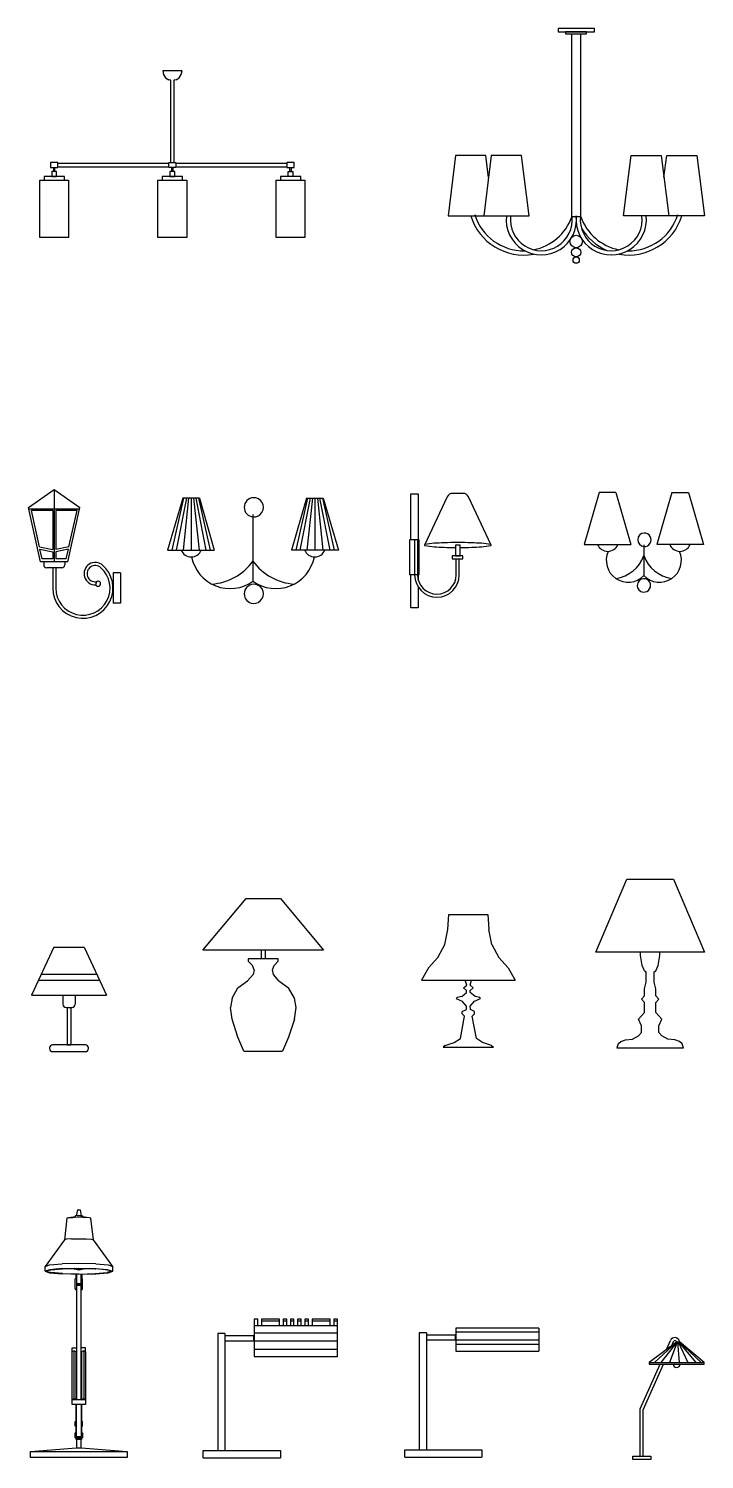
# Model space of a CAD drawing. Header units: millimetres. Extents: x 1752 to 2030, y 10778 to 10975.
# Drawn here: x 1752.2 to 1840.5, y 10778.5 to 10965.2 of the extents above; entities that cross this region are included whole.
import ezdxf

# ---------------------------------------------------------------- set-up
doc = ezdxf.new("R2010")
doc.units = ezdxf.units.MM

# ---------------------------------------------------------------- blocks, each defined once
blk = doc.blocks.new('desk lamp 01')
for p, q in [((84.8, 388.5), (-5.6, 320.6)), ((85.4, 388.6), (11.6, 320.6)), ((86.6, 388.7), (33.2, 320.6)), ((51.6, 363.6), (65, 393.9)), ((87.5, 388.8), (62.2, 320.6)), ((69.3, 376.9), (76.2, 392.6)), ((94.7, 389.5), (84.8, 388.5)), ((88.9, 388.9), (93.8, 320.6)), ((90.3, 389.1), (123.1, 320.6)), ((92.2, 389.3), (149.7, 320.6)), ((93.9, 389.4), (167.1, 320.6)), ((176.6, 320.6), (94.7, 389.5)), ((-35, 167.4), (30.4, 315.6)), ((-25, 164.2), (42.1, 315.6)), ((-5.6, 320.6), (-5.6, 315.6)), ((-5.6, 320.6), (176.6, 320.6)), ((-5.6, 315.6), (176.6, 315.6)), ((176.6, 315.6), (176.6, 320.6)), ((-35, 117), (-35, 167.4)), ((-25, 117), (-25, 164.2)), ((-35, 10), (-35, 117)), ((-25, 10), (-25, 117)), ((-60, 0), (-60, 10)), ((-60, 10), (0, 10)), ((0, 0), (-60, 0)), ((0, 10), (0, 0))]:
    blk.add_line(p, q)
for centre, radius, start, end in [((79.3, 388), 15.5, 5.4725, 157.817), ((79.3, 388), 5.5, 5.4725, 123.8641), ((85.5, 315.6), 11.4, 180, 0)]:
    blk.add_arc(centre, radius, start, end)
blk = doc.blocks.new('desk lamp 05')
for p, q in [((-8, 801.6), (-4, 820.8)), ((-4, 820.8), (-3.6, 821)), ((-2, 821.2), (-3.6, 821)), ((-2, 821.2), (2, 821.2)), ((2, 821.2), (3.4, 821)), ((3.4, 821), (4, 820.8)), ((4, 820.8), (7.9, 801.6)), ((-40.1, 792.9), (-48, 721.2)), ((-34.7, 794.7), (-40.1, 792.9)), ((-10.5, 797.5), (-34.7, 794.7)), ((-34.7, 794.7), (-20.1, 796)), ((-20.1, 796), (-6, 797.9)), ((-10.5, 801.4), (-12, 800.9)), ((-12, 800.9), (-12, 797.3)), ((0, 802), (-10.5, 801.4)), ((-6, 797.9), (0, 798)), ((10.3, 801.4), (0, 802)), ((0, 798), (6, 797.9)), ((6, 797.9), (19.9, 796)), ((10.3, 797.5), (6, 797.9)), ((10.3, 801.4), (11.9, 800.9)), ((34.5, 794.7), (10.3, 797.5)), ((11.9, 800.9), (11.9, 797.3)), ((34.5, 794.7), (19.9, 796)), ((40, 792.9), (34.5, 794.7)), ((48, 721.2), (40, 792.9)), ((-48, 721.2), (-112, 633.5)), ((-48, 721.2), (-41.7, 723.3)), ((-24.1, 724.8), (-41.7, 723.3)), ((-24.1, 724.8), (0, 725.4)), ((0, 725.4), (23.9, 724.8)), ((23.9, 724.8), (41.5, 723.3)), ((41.5, 723.3), (48, 721.2)), ((112, 633.5), (48, 721.2)), ((-112, 633.5), (-97, 638.4)), ((-112, 617.6), (-112, 633.5)), ((-97, 622.5), (-112, 617.6)), ((-112, 617.6), (-108, 617.6)), ((-112, 617.6), (-97, 612.7)), ((-93.5, 622.4), (-108, 617.6)), ((-108, 617.6), (-93.5, 612.9)), ((-97, 638.4), (-56, 642)), ((-56, 626.1), (-97, 622.5)), ((-97, 622.5), (-93.5, 622.4)), ((-93.5, 622.4), (-54, 625.8)), ((-54, 625.4), (-56.3, 625.6)), ((0, 643.4), (-56, 642)), ((-56, 626.1), (0, 627.4)), ((-56, 626.1), (-54, 625.8)), ((-54, 625.8), (0, 627)), ((-11.9, 624.4), (-54, 625.4)), ((-16, 625.6), (-17.2, 626.6)), ((-13.9, 626.3), (-16, 625.6)), ((0, 621.6), (-16, 625.6)), ((-16, 625.6), (-13.9, 624.9)), ((-13.9, 626.3), (-14.3, 626.7)), ((-13.9, 626.3), (-8, 626.8)), ((-8.2, 626.8), (-8, 626.8)), ((56, 642), (0, 643.4)), ((0, 627.4), (56, 626.1)), ((0, 627), (54, 625.8)), ((15.9, 625.6), (0, 621.6)), ((13.8, 624.9), (0, 621.6)), ((8, 626.8), (13.8, 626.3)), ((54, 625.4), (11.6, 624.4)), ((13.8, 626.3), (14, 626.7)), ((13.8, 626.3), (15.9, 625.6)), ((15.9, 625.6), (16.9, 626.6)), ((54, 625.8), (53.9, 625.8)), ((53.9, 625.8), (54, 625.4)), ((54, 625.8), (56, 626.1)), ((93.5, 622.4), (54, 625.8)), ((54, 625.4), (56.2, 625.6)), ((56, 642), (97, 638.4)), ((56, 626.1), (97, 622.5)), ((93.5, 622.4), (97, 622.5)), ((108, 617.6), (93.5, 622.4)), ((108, 617.6), (93.5, 612.9)), ((97, 638.4), (112, 633.5)), ((97, 622.5), (112, 617.6)), ((97, 612.7), (112, 617.6)), ((112, 617.6), (108, 617.6)), ((112, 617.6), (112, 633.5)), ((-93.5, 612.9), (-97, 612.7)), ((-97, 612.7), (-56, 609.2)), ((-54, 609.5), (-93.5, 612.9)), ((-56, 609.2), (-54, 609.5)), ((0, 607.8), (-56, 609.2)), ((-54, 609.5), (0, 608.2)), ((-12, 558.3), (-12, 592)), ((-8, 592), (-12, 592)), ((-12, 576.2), (-12, 575.9)), ((-10, 608), (-10, 592)), ((-8, 608), (-8, 191.9)), ((-8, 591.7), (-8, 592)), ((8, 576.2), (-8, 576.2)), ((-8, 574.2), (-8, 573.9)), ((8, 574.1), (-8, 574.1)), ((-8, 571.9), (8, 571.9)), ((8, 570.2), (-8, 570.2)), ((0, 608.2), (54, 609.5)), ((0, 607.8), (56, 609.2)), ((8, 191.9), (8, 608)), ((8, 591.7), (8, 592)), ((8, 592), (11.9, 592)), ((9.9, 608), (9.9, 592)), ((11.9, 558.3), (11.9, 592)), ((11.9, 575.9), (11.9, 576.2)), ((11.9, 573.9), (11.9, 574.2)), ((54, 609.5), (93.5, 612.9)), ((54, 609.5), (56, 609.2)), ((56, 609.2), (97, 612.7)), ((93.5, 612.9), (97, 612.7)), ((-12, 558.6), (-12, 558.3)), ((-12, 558.3), (-8, 558.3)), ((-10, 558.3), (-10, 554.9)), ((8, 558.3), (8, 558.6)), ((11.9, 558.3), (8, 558.3)), ((9.9, 558.3), (9.9, 554.9)), ((-16, 353.4), (-22.9, 350.9)), ((-22.9, 350.9), (-22.9, 187.5)), ((-22.1, 351.1), (-22.1, 363.9)), ((-22.1, 363.9), (-8, 363.9)), ((-9.2, 350.9), (-16, 353.4)), ((-16, 191.9), (-16, 353.4)), ((-9.2, 191.9), (-9.2, 350.9)), ((-9.2, 348.3), (-9.2, 348)), ((-9.2, 348), (-8, 348)), ((-8, 363.9), (-8, 363.7)), ((21.9, 363.9), (8, 363.9)), ((8, 363.9), (8, 363.7)), ((8, 348), (9, 348)), ((15.9, 353.4), (9, 350.9)), ((9, 350.9), (9, 191.9)), ((9, 348), (9, 348.3)), ((22.9, 350.9), (15.9, 353.4)), ((15.9, 353.4), (15.9, 191.9)), ((21.9, 351.1), (21.9, 363.9)), ((22.9, 187.5), (22.9, 350.9)), ((-22.9, 192.6), (-16, 195.3)), ((-22.9, 192.6), (-21.2, 191.9)), ((-22.1, 176), (-22.1, 191.9)), ((21.9, 191.9), (-22.1, 191.9)), ((-16, 195.3), (-9.2, 192.6)), ((-9.2, 192.6), (-11, 191.9)), ((-10, 200), (-10, 191.9)), ((9, 192.6), (15.9, 195.3)), ((9, 192.6), (10.7, 191.9)), ((9.9, 191.9), (9.9, 200)), ((15.9, 195.3), (22.9, 192.6)), ((22.9, 192.6), (21.1, 191.9)), ((21.9, 191.9), (21.9, 176)), ((21.9, 191.7), (21.9, 191.9)), ((-22.1, 187.7), (-22.9, 187.5)), ((-22.9, 187.5), (-22.1, 187.1)), ((-22.1, 176), (-22.1, 176.2)), ((21.9, 176), (-22.1, 176)), ((-10, 176), (-10, 119.9)), ((-8, 70.1), (-8, 176)), ((8, 176), (8, 70.1)), ((9.9, 119.9), (9.9, 176)), ((21.9, 187.7), (22.9, 187.5)), ((21.9, 187.1), (22.9, 187.5)), ((-12, 104), (-12, 119.9)), ((-12, 119.9), (-8, 119.9)), ((-8, 104), (-12, 104)), ((-10, 104), (-10, 81.9)), ((-8, 119.9), (-8, 119.7)), ((11.9, 119.9), (8, 119.9)), ((8, 119.9), (8, 119.7)), ((8, 104), (11.9, 104)), ((9.9, 81.9), (9.9, 104)), ((11.9, 104), (11.9, 119.9)), ((11.9, 104.3), (11.9, 104)), ((-12, 65.9), (-12, 81.9)), ((-12, 81.9), (-8, 81.9)), ((-12, 65.9), (-12, 66.2)), ((11.9, 65.9), (-12, 65.9)), ((-10, 65.9), (-10, 60)), ((-8, 81.9), (-8, 81.7)), ((-8, 70.1), (8, 70.1)), ((-8, 62.1), (-8, 65.9)), ((8, 62.1), (-8, 62.1)), ((8, 60), (-8, 60)), ((-8, 60), (-8, 32)), ((8, 81.7), (8, 81.9)), ((8, 81.9), (11.9, 81.9)), ((8, 65.9), (8, 62.1)), ((8, 32), (8, 60)), ((9.9, 60), (9.9, 65.9)), ((11.9, 81.9), (11.9, 65.9)), ((-160, 20), (-8, 32)), ((-160, 0), (-160, 20)), ((-160, 20), (160, 20)), ((160, 0), (-160, 0)), ((-8, 32), (8, 32)), ((8, 32), (160, 20)), ((160, 20), (160, 0))]:
    blk.add_line(p, q)
blk = doc.blocks.new('desk lamp 06')
for p, q in [((52.9, 459), (40.9, 459)), ((40.9, 459), (40.9, 336.1)), ((317, 437.9), (40.9, 437.9)), ((52.9, 437.9), (52.9, 459)), ((125, 459), (65, 459)), ((65, 459), (65, 437.9)), ((65, 453.5), (125, 453.5)), ((125, 437.9), (125, 459)), ((149, 459), (137, 459)), ((137, 459), (137, 437.9)), ((137, 453.5), (149, 453.5)), ((149, 437.9), (149, 459)), ((173, 459), (161, 459)), ((161, 459), (161, 437.9)), ((161, 453.5), (173, 453.5)), ((173, 437.9), (173, 459)), ((197, 459), (185, 459)), ((185, 459), (185, 437.9)), ((185, 453.5), (197, 453.5)), ((197, 437.9), (197, 459)), ((221, 459), (209, 459)), ((209, 459), (209, 437.9)), ((209, 453.5), (221, 453.5)), ((221, 437.9), (221, 459)), ((292.9, 459), (233, 459)), ((233, 459), (233, 437.9)), ((233, 453.5), (292.9, 453.5)), ((292.9, 437.9), (292.9, 459)), ((317, 459), (304.9, 459)), ((304.9, 459), (304.9, 437.9)), ((304.9, 453.5), (317, 453.5)), ((317, 336.1), (317, 459)), ((-56, 412), (-80, 412)), ((-80, 412), (-80, 24)), ((-56, 412), (-56, 24)), ((40, 404), (-56, 404)), ((-56, 388), (40, 388)), ((40, 388), (40, 404)), ((40.9, 414.6), (317, 414.6)), ((317, 387), (40.9, 387)), ((40.9, 359.5), (317, 359.5)), ((40.9, 336.1), (317, 336.1)), ((-128, 24), (128, 24)), ((-128, 0), (-128, 24)), ((-128, 0), (128, 0)), ((128, 24), (128, 0))]:
    blk.add_line(p, q)
blk = doc.blocks.new('desk lamp 07')
for p, q in [((317, 426.9), (40.9, 426.9)), ((40.9, 426.9), (40.9, 351.1)), ((317, 426.9), (317, 351.1)), ((-56, 412), (-80, 412)), ((-80, 412), (-80, 24)), ((-56, 412), (-56, 24)), ((40, 404), (-56, 404)), ((-56, 388), (40, 388)), ((40, 388), (40, 404)), ((40.9, 414.6), (317, 414.6)), ((317, 387), (40.9, 387)), ((40.9, 374.5), (317, 374.5)), ((40.9, 351.1), (317, 351.1)), ((-128, 24), (128, 24)), ((-128, 0), (-128, 24)), ((-128, 0), (128, 0)), ((128, 24), (128, 0))]:
    blk.add_line(p, q)
blk = doc.blocks.new('table lamp 01')
for p, q in [((-200, 334.2), (-57.2, 505.6)), ((-57.2, 505.6), (57.1, 505.6)), ((57.1, 505.6), (200, 334.2)), ((200, 334.2), (-200, 334.2)), ((-6.2, 305.6), (-6.2, 334.2)), ((6.2, 334.2), (6.2, 305.6)), ((50, 305.6), (-50, 305.6)), ((-50, 305.6), (-50, 298.4)), ((-50, 298.4), (-35.7, 284.2)), ((35.7, 284.2), (50, 298.4)), ((50, 298.4), (50, 305.6)), ((-51.8, 232.4), (-33.9, 253.8)), ((-30.4, 269.9), (-35.7, 284.2)), ((-30.4, 269.9), (-33.9, 253.8)), ((30.4, 269.9), (35.7, 284.2)), ((33.9, 253.8), (30.4, 269.9)), ((51.8, 232.4), (33.9, 253.8)), ((-103.6, 175.2), (-84, 209.2)), ((-84, 209.2), (-51.8, 232.4)), ((51.8, 232.4), (83.9, 209.2)), ((103.5, 175.2), (83.9, 209.2)), ((-103.6, 175.2), (-109, 144.9)), ((-103.6, 105.6), (-109, 144.9)), ((108.9, 144.9), (103.5, 175.2)), ((103.5, 105.6), (108.9, 144.9)), ((-84, 46.7), (-103.6, 105.6)), ((103.5, 105.6), (83.9, 46.7)), ((-64.3, 0), (-84, 46.7)), ((-64.3, 0), (64.3, 0)), ((83.9, 46.7), (64.3, 0))]:
    blk.add_line(p, q)
blk = doc.blocks.new('table lamp 06')
for p, q in [((-114.8, 374.2), (-112.1, 424.6)), ((-112.1, 424.6), (17.9, 424.6)), ((17.9, 424.6), (20.7, 374.2)), ((-125.3, 325.3), (-114.8, 374.2)), ((31.1, 325.3), (20.7, 374.2)), ((-148.2, 282.3), (-125.3, 325.3)), ((31.1, 325.3), (54, 282.3)), ((-179, 247.3), (-202.1, 207.2)), ((-179, 247.3), (-148.2, 282.3)), ((54, 282.3), (84.8, 247.3)), ((84.8, 247.3), (107.8, 207.2)), ((-202.1, 207.2), (108, 207.2)), ((-63.2, 181.8), (-52.5, 190.6)), ((-52.5, 190.6), (-57.6, 207.2)), ((-41.6, 190.6), (-36.6, 207.2)), ((-30.9, 181.8), (-41.6, 190.6)), ((-87.5, 145.4), (-84.4, 149)), ((-87.5, 145.4), (-67.5, 137.2)), ((-69.3, 152.6), (-84.4, 149)), ((-69.3, 152.6), (-53.1, 165.5)), ((-53.1, 172.6), (-63.2, 181.8)), ((-53.1, 165.5), (-53.1, 172.6)), ((-41.1, 172.6), (-30.9, 181.8)), ((-41.1, 165.5), (-41.1, 172.6)), ((-24.9, 152.6), (-41.1, 165.5)), ((-26.7, 137.2), (-6.7, 145.4)), ((-9.7, 149), (-24.9, 152.6)), ((-6.7, 145.4), (-9.7, 149)), ((-53.1, 120.7), (-67.5, 137.2)), ((-67.5, 103.3), (-53.6, 109.9)), ((-67.5, 95.1), (-67.5, 103.3)), ((-67.5, 95.1), (-59.7, 86.9)), ((-53.6, 109.9), (-53.1, 120.7)), ((-41.1, 120.7), (-26.7, 137.2)), ((-40.6, 109.9), (-41.1, 120.7)), ((-26.7, 103.3), (-40.6, 109.9)), ((-34.4, 86.9), (-26.7, 95.1)), ((-26.7, 95.1), (-26.7, 103.3)), ((-73.6, 13.9), (-59.7, 86.9)), ((-20.5, 13.9), (-34.4, 86.9)), ((-124, -10.3), (-94.2, 0)), ((-94.2, 0), (-73.6, 13.9)), ((0, 0), (-20.5, 13.9)), ((29.8, -10.3), (0, 0)), ((-124, -10.3), (-130.8, -15.4)), ((-130.8, -15.4), (36.5, -15.4)), ((29.8, -10.3), (36.5, -15.4))]:
    blk.add_line(p, q)
blk = doc.blocks.new('table lamp 07')
for p, q in [((-179.7, 317.7), (-77.2, 559.9)), ((-77.2, 559.9), (77.2, 559.9)), ((77.2, 559.9), (179.7, 317.7)), ((179.7, 317.7), (-179.7, 317.7)), ((-31.9, 305.9), (-32.6, 317.7)), ((-26.3, 273.7), (-31.9, 305.9)), ((26.3, 273.7), (31.9, 305.9)), ((31.9, 305.9), (32.5, 317.7)), ((-18.6, 255.1), (-26.3, 273.7)), ((-18.6, 255.1), (-13.7, 252.3)), ((-13.7, 217.7), (-13.7, 252.3)), ((13.7, 252.3), (18.6, 255.1)), ((13.7, 217.7), (13.7, 252.3)), ((18.6, 255.1), (26.3, 273.7)), ((-18.9, 195.5), (-13.7, 217.7)), ((-18.9, 173.3), (-18.9, 195.5)), ((18.9, 195.5), (13.7, 217.7)), ((18.9, 173.3), (18.9, 195.5)), ((-18.9, 173.3), (-28.8, 162.2)), ((-28.8, 162.2), (-18.9, 151.2)), ((-18.9, 117.9), (-18.9, 151.2)), ((28.8, 162.2), (18.9, 173.3)), ((18.9, 151.2), (28.8, 162.2)), ((18.9, 117.9), (18.9, 151.2)), ((-38.8, 95.7), (-18.9, 117.9)), ((-28.8, 73.6), (-38.8, 95.7)), ((38.8, 95.7), (18.9, 117.9)), ((28.8, 73.6), (38.8, 95.7)), ((-38.8, 40.3), (-28.8, 51.4)), ((-28.8, 51.4), (-28.8, 73.6)), ((28.8, 51.4), (28.8, 73.6)), ((38.8, 40.3), (28.8, 51.4)), ((-105.9, 13.3), (-110.9, 0)), ((-110.9, 0), (110.9, 0)), ((-105.9, 13.3), (-97.4, 21.6)), ((-97.4, 21.6), (-82.2, 26.6)), ((-82.2, 26.6), (-58.7, 29.2)), ((-58.7, 29.2), (-38.8, 40.3)), ((58.7, 29.2), (38.8, 40.3)), ((82.2, 26.6), (58.7, 29.2)), ((97.4, 21.6), (82.2, 26.6)), ((105.9, 13.3), (97.4, 21.6)), ((110.9, 0), (105.9, 13.3))]:
    blk.add_line(p, q)
blk = doc.blocks.new('table lamp 08')
for p, q in [((-50, 345.7), (-124.2, 186.6)), ((-50, 345.7), (50, 345.7)), ((50, 345.7), (124.2, 186.6)), ((-91.6, 256.6), (91.6, 256.6)), ((-100.9, 236.6), (100.9, 236.6)), ((-124.2, 186.6), (124.2, 186.6)), ((-20, 186.6), (-20, 156.6)), ((-10, 146.6), (10, 146.6)), ((-6, 146.6), (-6, 22)), ((6, 146.6), (6, 22)), ((20, 186.6), (20, 156.6)), ((-64.5, 12), (-64.5, 10)), ((54.5, 22), (-54.5, 22)), ((-54.5, 0), (54.5, 0)), ((-6, 22), (6, 22)), ((64.5, 10), (64.5, 12))]:
    blk.add_line(p, q)
for centre, start, end in [((-10, 156.6), 180, 270), ((10, 156.6), 270, 0), ((-54.5, 12), 90, 180), ((-54.5, 10), 180, 270), ((54.5, 12), 360, 90), ((54.5, 10), 270, 0)]:
    blk.add_arc(centre, 10, start, end)
blk = doc.blocks.new('Wall light 04')
for p, q in [((0, 225.1), (0, 377.7)), ((0, 377.7), (24.2, 377.7)), ((24.2, 377.7), (24.2, 225.1)), ((120.2, 367.3), (44.8, 207.7)), ((173, 378.8), (138.3, 378.8)), ((266.5, 207.7), (191.1, 367.3)), ((-4.2, 225.1), (-4.2, 109.7)), ((27.8, 225.1), (-4.2, 225.1)), ((12.2, 225.2), (12.2, 108.9)), ((22.2, 225.2), (22.2, 108.9)), ((27.8, 109.7), (27.8, 225.1)), ((163.7, 207.7), (147.6, 207.7)), ((147.6, 207.7), (147.6, 172.2)), ((163.7, 172.2), (163.7, 207.7)), ((137.3, 172.2), (137.3, 162.1)), ((172.6, 172.2), (137.3, 172.2)), ((137.3, 162.1), (172.6, 162.1)), ((147.6, 172.2), (163.7, 172.2)), ((150.2, 108.9), (150.2, 162.1)), ((160.2, 108.9), (160.2, 162.1)), ((172.6, 162.1), (172.6, 172.2)), ((-4.2, 109.7), (27.8, 109.7)), ((0, 0), (0, 109.7)), ((24.2, 109.7), (24.2, 92.8)), ((24.2, 68.4), (24.2, 0)), ((24.2, 0), (0, 0))]:
    blk.add_line(p, q)
for centre, radius, start, end in [((138.3, 358.8), 20, 90, 154.7163), ((173, 358.8), 20, 25.2837, 90), ((46.7, 207.7), 1.91, 99.9714, 180), ((46.7, 207.7), 1.91, 180, 260.0286), ((99.6, -93), 307.2, 94.1651, 99.9714), ((99.6, 508.4), 307.2, 260.0286, 265.8349), ((132.8, -549.3), 764.7, 91.7278, 94.1651), ((132.8, 964.7), 764.7, 265.8349, 268.2722), ((155.7, -1306), 1521.7, 90, 91.7278), ((155.7, 1721.3), 1521.7, 268.2722, 269.6955), ((155.7, -1306), 1521.7, 88.2722, 90), ((155.7, 1721.3), 1521.7, 270.3045, 271.7278), ((178.5, -549.3), 764.7, 85.8349, 88.2722), ((178.5, 964.7), 764.7, 271.7278, 274.1651), ((211.7, -93), 307.2, 80.0286, 85.8349), ((211.7, 508.4), 307.2, 274.1651, 279.9714), ((264.6, 207.7), 1.91, 0, 80.0286), ((264.6, 207.7), 1.91, 279.9714, 0), ((86.2, 108.9), 74, 180, 0), ((86.2, 108.9), 64, 180, 0)]:
    blk.add_arc(centre, radius, start, end)
blk = doc.blocks.new('Wall light 05')
for p, q in [((-146.9, 329.7), (-197, 157.6)), ((-91.2, 329.7), (-146.9, 329.7)), ((-91.2, 329.7), (-41.9, 157.6)), ((93.9, 329.7), (44.6, 157.6)), ((93.9, 329.7), (149.5, 329.7)), ((149.5, 329.7), (199.6, 157.6)), ((-197, 157.6), (-41.9, 157.6)), ((1.3, 156.6), (1.3, 54.9)), ((199.6, 157.6), (44.6, 157.6))]:
    blk.add_line(p, q)
for centre, radius, start, end in [((3.2, 173.6), 22.3, 92.5612, 266.1926), ((3.2, 173.6), 22.3, 266.1926, 92.5612), ((-118.4, 171.2), 36.1, 202.2815, 337.7185), ((121.1, 171.2), 36.1, 202.2815, 337.7185), ((121.1, 171.2), 36.1, 202.2815, 337.7185), ((-50.7, 105.7), 72.7, 156.0565, 315.7216), ((-106.9, 159.3), 114.8, 277.7192, 340.5495), ((53.4, 105.7), 72.7, 224.2784, 23.9435), ((109.6, 159.3), 114.8, 199.4505, 262.2808), ((1.5, 22.3), 22.3, 92.5612, 266.1926), ((1.5, 22.3), 22.3, 266.1926, 92.5612)]:
    blk.add_arc(centre, radius, start, end)
blk = doc.blocks.new('Wall light 08')
for p, q in [((-305, 267), (-220, 327)), ((-220, 327), (-220, 87)), ((-220, 327), (-135, 267)), ((-265, 87), (-305, 267)), ((-136.1, 262), (-303.9, 262)), ((-268.9, 137), (-295.6, 257)), ((-225, 257), (-295.6, 257)), ((-225, 257), (-225, 127.6)), ((-215, 257), (-215, 127.6)), ((-144.4, 257), (-215, 257)), ((-175, 87), (-135, 267)), ((-171.1, 137), (-144.4, 257)), ((-268.9, 137), (-225, 127.6)), ((-267.3, 129.5), (-225, 120.4)), ((-260.1, 97), (-267.3, 129.5)), ((-225, 97), (-260.1, 97)), ((-225, 120.4), (-225, 97)), ((-171.1, 137), (-215, 127.6)), ((-172.7, 129.5), (-215, 120.4)), ((-215, 120.4), (-215, 97)), ((-179.9, 97), (-215, 97)), ((-179.9, 97), (-172.7, 129.5)), ((-175, 87), (-265, 87)), ((-255, 87), (-255, 77)), ((-195, 67), (-245, 67)), ((-225, 67), (-225, 0)), ((-215, 67), (-215, 0)), ((-185, 87), (-185, 77)), ((0, 50), (-25, 50)), ((-25, 50), (-25, -50)), ((0, 50), (0, -50)), ((-80.3, 21.1), (-82.6, 10.8)), ((0, -50), (-25, -50))]:
    blk.add_line(p, q)
for centre, radius, start, end in [((-245, 77), 10, 180, 270), ((-125, 0), 100, 180, 50.504), ((-125, 0), 90, 180, 48.4923), ((-195, 77), 10, 270, 0), ((-84.1, 47.9), 37.1, 46.5879, 272.2616), ((-84.1, 47.9), 27.1, 46.2727, 278.0749), ((-125, 0), 90, 48.4923, 50.3988), ((-74.7, 14.4), 8.63, 204.6213, 132.8369)]:
    blk.add_arc(centre, radius, start, end)
blk = doc.blocks.new('Wall light 09')
for p, q in [((-233.2, 54.4), (-283.3, -117.7)), ((-230, 54.4), (-268.9, -117.7)), ((-220.9, 54.4), (-254.8, -117.7)), ((-177.5, 54.4), (-233.2, 54.4)), ((-213.7, 54.4), (-231.9, -117.7)), ((-205.4, 54.4), (-205.4, -117.7)), ((-205.4, 54.4), (-205.4, -117.7)), ((-197, 54.4), (-178.9, -117.7)), ((-189.8, 54.4), (-155.9, -117.7)), ((-180.7, 54.4), (-141.8, -117.7)), ((-177.5, 54.4), (-128.2, -117.7)), ((177.5, 54.4), (128.2, -117.7)), ((180.7, 54.4), (141.8, -117.7)), ((189.8, 54.4), (155.9, -117.7)), ((177.5, 54.4), (233.2, 54.4)), ((197, 54.4), (178.9, -117.7)), ((205.4, 54.4), (205.4, -117.7)), ((205.4, 54.4), (205.4, -117.7)), ((213.7, 54.4), (231.9, -117.7)), ((220.9, 54.4), (254.8, -117.7)), ((230, 54.4), (268.9, -117.7)), ((233.2, 54.4), (283.3, -117.7)), ((0, 0), (0, -220.3)), ((-283.3, -117.7), (-128.2, -117.7)), ((283.3, -117.7), (128.2, -117.7))]:
    blk.add_line(p, q)
for centre, radius, start, end in [((2.7, 24.3), 31.9, 92.5612, 266.1926), ((2.7, 24.3), 31.9, 266.1926, 92.5612), ((-204.7, -104), 36.1, 202.2815, 337.7185), ((-76.1, -115.1), 129.9, 191.0831, 305.8652), ((76.1, -115.1), 129.9, 234.1348, 348.9169), ((204.7, -104), 36.1, 202.2815, 337.7185), ((204.7, -104), 36.1, 202.2815, 337.7185), ((-149.4, -46.1), 184.4, 274.0106, 324.0911), ((149.4, -46.1), 184.4, 215.9089, 265.9894), ((2.7, -262.5), 31.9, 92.5612, 266.1926), ((2.7, -262.5), 31.9, 266.1926, 92.5612)]:
    blk.add_arc(centre, radius, start, end)
blk = doc.blocks.new('Pendant 03')
for p, q in [((75, 17.2), (-45, 17.2)), ((-45, 17.2), (-45, 6.5)), ((75, 17.2), (-45, 17.2)), ((-45, 6.5), (75, 6.5)), ((48.9, 6.5), (-20.7, 6.5)), ((-20.7, 6.5), (-20.7, 0)), ((0, -605.2), (0, 0)), ((30, -605.2), (30, 0)), ((48.9, 0), (48.9, 6.5)), ((75, 6.5), (75, 17.2)), ((-20.7, 0), (48.9, 0)), ((-385, -402.7), (-410, -602.7)), ((-285, -402.7), (-385, -402.7)), ((-266.7, -402.7), (-291.7, -602.7)), ((-275.9, -475.8), (-285, -402.7)), ((-166.7, -402.7), (-266.7, -402.7)), ((-141.7, -602.7), (-166.7, -402.7)), ((171.7, -602.7), (196.7, -402.7)), ((196.7, -402.7), (296.7, -402.7)), ((296.7, -402.7), (321.7, -602.7)), ((305.9, -475.8), (315, -402.7)), ((315, -402.7), (415, -402.7)), ((415, -402.7), (440, -602.7)), ((-410, -602.7), (-260, -602.7)), ((-291.7, -602.7), (-141.7, -602.7)), ((0, -605.2), (30, -605.2)), ((321.7, -602.7), (171.7, -602.7)), ((440, -602.7), (290, -602.7))]:
    blk.add_line(p, q)
for centre, radius in [((14.7, -688.2), 20.7), ((14.7, -724.2), 15.3), ((14.7, -749.9), 10.4)]:
    blk.add_circle(centre, radius)
for centre, radius, start, end in [((-159.5, -549.4), 183.5, 196.9003, 280.4507), ((-159.5, -549.4), 169.5, 196.9003, 271.2216), ((-100.9, -616), 116.6, 173.4704, 6.4892), ((-100.9, -616), 102.6, 173.4704, 6.0131), ((-159.5, -549.4), 169.5, 281.4272, 340.2112), ((130.9, -616), 116.6, 173.5108, 6.5296), ((130.9, -616), 102.6, 173.9869, 6.5296), ((189.5, -549.4), 169.5, 199.7888, 258.5728), ((189.5, -549.4), 183.5, 259.5493, 343.0997), ((189.5, -549.4), 169.5, 268.7784, 343.0997), ((189.5, -549.4), 183.5, 210.9091, 246.4023)]:
    blk.add_arc(centre, radius, start, end)
blk = doc.blocks.new('Pendant 04')
for p, q in [((61.6, 12.3), (-2.4, 12.3)), ((-2.4, 12.3), (0, 0)), ((0, 0), (6.9, -10.4)), ((52.2, -10.4), (59.2, 0)), ((59.2, 0), (61.6, 12.3)), ((6.9, -10.4), (17.4, -17.3)), ((24.8, -18.8), (17.4, -17.3)), ((20.1, -19.7), (20.1, -19.8)), ((20.1, -19.8), (20.1, -19.7)), ((24.8, -291.7), (24.8, -18.8)), ((32.2, -19), (32.2, -19.1)), ((41.9, -17.3), (34.4, -18.8)), ((34.4, -18.8), (34.4, -18.8)), ((34.4, -18.8), (34.4, -291.7)), ((41.9, -17.3), (52.2, -10.4)), ((-350.4, -291.7), (-374.4, -291.7)), ((-374.4, -291.7), (-374.4, -307.7)), ((-374.4, -307.7), (-350.4, -307.7)), ((-354.4, -321.6), (-370.4, -321.6)), ((-370.4, -321.6), (-370.4, -337.6)), ((-364.6, -307.7), (-364.7, -307.7)), ((-364.7, -307.7), (-364.7, -321.6)), ((-360.1, -307.7), (-360.3, -307.7)), ((-360.1, -321.6), (-360.1, -307.7)), ((-354.4, -337.6), (-354.4, -321.6)), ((-350.4, -307.7), (-350.4, -291.7)), ((-350.4, -293.4), (17.6, -293.4)), ((-350.4, -306), (17.6, -306)), ((17.6, -291.7), (41.6, -291.7)), ((17.6, -307.7), (17.6, -291.7)), ((41.6, -307.7), (17.6, -307.7)), ((37.6, -321.6), (21.6, -321.6)), ((21.6, -321.6), (21.6, -337.6)), ((27.4, -307.7), (27.2, -307.7)), ((27.2, -307.7), (27.2, -321.6)), ((31.9, -307.7), (31.8, -307.7)), ((31.9, -321.6), (31.9, -307.7)), ((37.6, -337.6), (37.6, -321.6)), ((41.6, -291.7), (41.6, -307.7)), ((41.6, -293.4), (409.6, -293.4)), ((41.6, -306), (409.6, -306)), ((433.6, -291.7), (409.6, -291.7)), ((409.6, -291.7), (409.6, -307.7)), ((409.6, -307.7), (433.6, -307.7)), ((413.6, -337.6), (413.6, -321.6)), ((413.6, -321.6), (429.6, -321.6)), ((419.2, -321.6), (419.2, -307.7)), ((419.2, -307.7), (419.4, -307.7)), ((424, -321.6), (423.8, -321.6)), ((424, -307.7), (424, -321.6)), ((429.6, -321.6), (429.6, -337.6)), ((433.6, -307.7), (433.6, -291.7)), ((-410.4, -350.1), (-314.9, -350.1)), ((-410.4, -539.6), (-410.4, -350.1)), ((-328.6, -337.6), (-396.1, -337.6)), ((-396.1, -337.6), (-396.1, -350.1)), ((-396.1, -350.1), (-328.6, -350.1)), ((-370.4, -337.6), (-354.4, -337.6)), ((-354.4, -337.6), (-370.3, -337.6)), ((-328.6, -350.1), (-328.6, -337.6)), ((-314.9, -350.1), (-314.9, -539.6)), ((-18.4, -350.1), (77.1, -350.1)), ((-18.4, -539.6), (-18.4, -350.1)), ((63.4, -337.6), (-4.1, -337.6)), ((-4.1, -337.6), (-4.1, -350.1)), ((-4.1, -350.1), (63.4, -350.1)), ((21.6, -337.6), (37.6, -337.6)), ((37.6, -337.6), (21.7, -337.6)), ((63.4, -350.1), (63.4, -337.6)), ((77.1, -350.1), (77.1, -539.6)), ((373.6, -350.1), (469.1, -350.1)), ((373.6, -539.6), (373.6, -350.1)), ((455.3, -337.6), (387.8, -337.6)), ((387.8, -337.6), (387.8, -350.1)), ((387.8, -350.1), (455.3, -350.1)), ((429.6, -337.6), (413.6, -337.6)), ((455.3, -350.1), (455.3, -337.6)), ((469.1, -350.1), (469.1, -539.6)), ((-314.9, -539.6), (-410.4, -539.6)), ((77.1, -539.6), (-18.4, -539.6)), ((469.1, -539.6), (373.6, -539.6))]:
    blk.add_line(p, q)

msp = doc.modelspace()

# ---------------------------------------------------------------- block references
at = {"xscale": 0.03937007874015748, "yscale": 0.03937007874015748, "zscale": 0.03937007874015748}
for name, p in [('Pendant 03', (1823.16, 10964.52)), ('Pendant 04', (1769.85, 10959.21)), ('Wall light 08', (1764.25, 10892.21)), ('Wall light 09', (1781.54, 10901.79)), ('Wall light 04', (1802.16, 10889.65)), ('Wall light 05', (1832.52, 10891.68)), ('table lamp 07', (1833.4, 10832.21)), ('table lamp 01', (1782.88, 10831.8)), ('table lamp 06', (1811.52, 10832.92)), ('table lamp 08', (1757.52, 10831.74)), ('desk lamp 05', (1758.81, 10778.77)), ('desk lamp 06', (1780.08, 10778.74)), ('desk lamp 07', (1806.4, 10778.84)), ('desk lamp 01', (1833.49, 10778.54))]:
    msp.add_blockref(name, p, dxfattribs=at)

doc.saveas('drawing.dxf')
